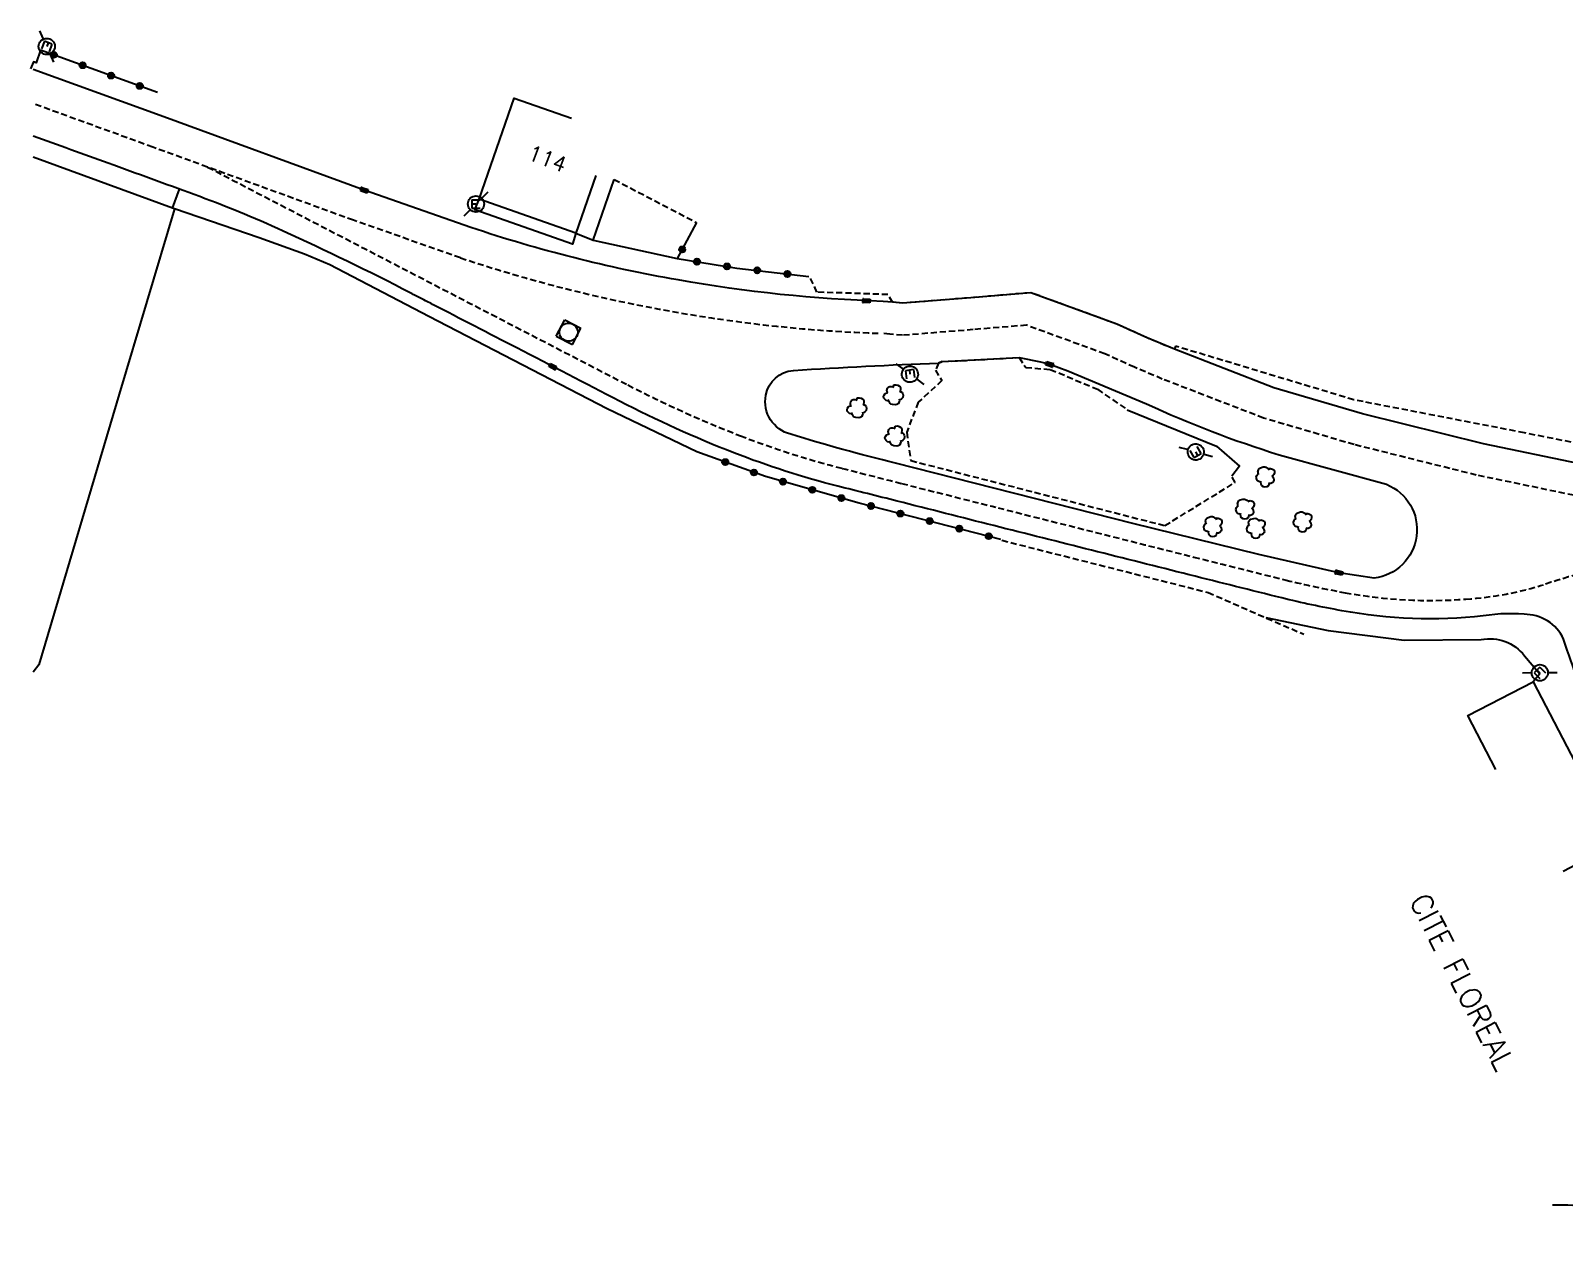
# Model space of a CAD drawing. Header units: millimetres. Extents: x 184000 to 185001, y 129000 to 130000.
# Drawn here: x 183999.8 to 184125.7, y 129453.7 to 129553.6 of the extents above; entities that cross this region are included whole.
import ezdxf
from ezdxf.enums import TextEntityAlignment as Align

# ---------------------------------------------------------------- set-up
doc = ezdxf.new("R2010")
doc.units = ezdxf.units.MM
doc.linetypes.add('DASHED', pattern=[0.75, 0.5, -0.25])
doc.layers.get('0').update_dxf_attribs({"linetype": 'CONTINUOUS'})
for name, color, linetype in [('W0001', 6, 'DASHED'), ('W0008', 7, 'CONTINUOUS'), ('W0100', 7, 'CONTINUOUS'), ('W0112', 1, 'DASHED'), ('W0211', 2, 'CONTINUOUS'), ('W0300', 7, 'CONTINUOUS'), ('W0322', 7, 'CONTINUOUS'), ('W0334', 7, 'CONTINUOUS'), ('W0400', 7, 'CONTINUOUS'), ('W0420', 7, 'CONTINUOUS'), ('W0471', 7, 'CONTINUOUS'), ('W0989', 7, 'CONTINUOUS'), ('W0991', 7, 'CONTINUOUS')]:
    doc.layers.add(name, color=color, linetype=linetype)
doc.styles.get("Standard").update_dxf_attribs({"font": 'romans.shx', "width": 0.85})

# ---------------------------------------------------------------- blocks, each defined once
blk = doc.blocks.new('t322o')
at = {"color": 0, "linetype": 'Continuous'}
for radius in [0.25, 0.15]:
    blk.add_circle((0, 0), radius, dxfattribs=at)
blk = doc.blocks.new('T400')
for p, q in [((-0.15, 0.3), (0.15, 0.3)), ((-0.15, -0.25), (-0.15, 0.3)), ((-0.15, 0.15), (0.15, 0.15)), ((-0.15, 0), (0.15, 0)), ((0.15, 0.3), (0.15, -0.25)), ((-0.15, -0.15), (0.15, -0.15)), ((-0.15, -0.25), (-0.15, -0.3)), ((-0.15, -0.3), (0.15, -0.3)), ((0.15, -0.3), (0.15, -0.25))]:
    blk.add_line(p, q)
blk = doc.blocks.new('T471')
for p, q in [((-0.333334, 0.333334), (-0.333334, -0.333334)), ((-0.333334, 0.333334), (0.333334, 0.333334)), ((-0.333334, 0), (0, 0)), ((0.500001, 0.500001), (1.000002, 1.000002)), ((-0.500001, -0.500001), (-1.000002, -1.000002)), ((-0.333334, -0.333334), (0.333334, -0.333334))]:
    blk.add_line(p, q)
blk.add_ellipse((0, 0), major_axis=(0.471405, 0.471405), ratio=1, start_param=5.4977871438, end_param=11.780972451)
blk = doc.blocks.new('T300')
for p, q in [((-0.8, 0.51), (-0.86, 0.34)), ((-0.86, 0.34), (-0.86, 0.17)), ((-0.86, 0.17), (-0.74, 0.06)), ((-0.69, 0.63), (-0.8, 0.51)), ((-0.8, -0.06), (-0.74, 0.06)), ((-0.74, 0.06), (-0.69, 0.11)), ((-0.57, 0.69), (-0.69, 0.63)), ((-0.46, 0.69), (-0.57, 0.69)), ((-0.29, 0.63), (-0.46, 0.69)), ((-0.29, 0.63), (-0.17, 0.74)), ((-0.23, 0.57), (-0.29, 0.63)), ((-0.17, 0.74), (-0.06, 0.8)), ((-0.06, 0.8), (0.06, 0.8)), ((0.06, 0.8), (0.23, 0.74)), ((0.23, 0.74), (0.34, 0.63)), ((0.34, 0.63), (0.4, 0.51)), ((0.46, 0.46), (0.34, 0.46)), ((0.4, 0.51), (0.4, 0.46)), ((0.57, 0.4), (0.46, 0.46)), ((0.57, 0.4), (0.69, 0.29)), ((0.69, 0.29), (0.74, 0.17)), ((0.74, 0.06), (0.69, -0.17)), ((0.74, 0.17), (0.74, 0.06)), ((-0.8, -0.17), (-0.8, -0.06)), ((-0.8, -0.23), (-0.8, -0.17)), ((-0.74, -0.34), (-0.8, -0.23)), ((-0.69, -0.4), (-0.74, -0.34)), ((-0.51, -0.46), (-0.69, -0.4)), ((-0.4, -0.46), (-0.51, -0.46)), ((-0.4, -0.46), (-0.34, -0.46)), ((-0.34, -0.46), (-0.34, -0.4)), ((-0.34, -0.51), (-0.34, -0.46)), ((-0.29, -0.63), (-0.34, -0.51)), ((-0.17, -0.74), (-0.29, -0.63)), ((-0.06, -0.8), (-0.17, -0.74)), ((0.06, -0.8), (-0.06, -0.8)), ((0.17, -0.74), (0.06, -0.8)), ((0.23, -0.69), (0.17, -0.74)), ((0.29, -0.46), (0.23, -0.46)), ((0.29, -0.63), (0.23, -0.69)), ((0.46, -0.4), (0.29, -0.46)), ((0.34, -0.51), (0.29, -0.63)), ((0.34, -0.51), (0.34, -0.46)), ((0.57, -0.34), (0.46, -0.4)), ((0.63, -0.29), (0.57, -0.34)), ((0.69, -0.17), (0.63, -0.29))]:
    blk.add_line(p, q)
blk = doc.blocks.new('T420')
for p, q in [((0.75, 0.75), (-0.75, 0.75)), ((-0.75, 0.75), (-0.75, -0.75)), ((0.75, 0.75), (0.75, -0.75)), ((0.75, -0.75), (-0.75, -0.75))]:
    blk.add_line(p, q)
blk.add_ellipse((0, 0), major_axis=(-0.53, 0.53), ratio=1, start_param=3.926991, end_param=10.210176)

msp = doc.modelspace()

# ---------------------------------------------------------------- linework, layer by layer
at = {"layer": 'W0001'}
for points in [[(184126.56, 129515.42), (184118.55, 129517.08), (184108.52, 129519.58), (184101.08, 129521.76), (184092.76, 129524.97), (184090.47, 129525.94), (184088.03, 129527.04), (184081.6, 129529.39), (184077.23, 129529.03), (184071.42, 129528.56), (184070.37, 129528.66), (184069.67, 129528.72, -0.036135), (184052.53, 129530.52, -0.037528), (184035.1, 129534.93), (184026.31, 129538.01), (184009.83, 129544.02), (184000, 129547.59)], [(184156.22, 129511.8, 0.075996), (184131.96, 129510.21, 0.022833), (184124.22, 129508.12, -0.060832), (184117.7, 129506.89, -0.064953), (184107.78, 129507.42, -0.017424), (184102.93, 129508.45, -0.000534), (184095.34, 129510.35, -0.000252), (184079.27, 129514.39, -0.000234), (184071.34, 129516.39, -0.000381), (184066.47, 129517.63, -0.030444), (184058.1, 129520.31, -0.026531), (184048.86, 129524.48, -0.000513), (184014.34, 129542.38, -0.000153)]]:
    msp.add_lwpolyline(points, format="xyb", dxfattribs=at)
at = {"layer": 'W0008'}
for points in [[(184127.05, 129518), (184119.13, 129519.65), (184109.21, 129522.12), (184101.93, 129524.26), (184093.75, 129527.41), (184091.52, 129528.35), (184089.03, 129529.48), (184081.96, 129532.06), (184077.02, 129531.65), (184071.43, 129531.2), (184070.6, 129531.28), (184069.82, 129531.35, -0.036282), (184052.99, 129533.11, -0.037501), (184035.95, 129537.42), (184027.19, 129540.49), (184010.73, 129546.5), (184000, 129550.39)], [(184133.79, 129486.26, -0.058093), (184128.23, 129496.26, 0.003013), (184125.88, 129503.12, 0.306889), (184122.97, 129505.6, 0.071539), (184119.12, 129505.51, -0.073191), (184107.51, 129505.94, -0.0174), (184102.57, 129506.99, -0.000534), (184094.97, 129508.89, -0.000252), (184078.91, 129512.93, -0.000234), (184070.98, 129514.94, -0.000381), (184066.1, 129516.17, -0.030444), (184057.56, 129518.91, -0.026531), (184048.17, 129523.15, -0.000125), (184039.73, 129527.52, -0.000153), (184032.82, 129531.1, -0.000019), (184031.87, 129531.59, 0.000021), (184031.02, 129532.03, 0.012893), (184020.53, 129537.13, 0.019039), (184013.22, 129540.13, 0.000862), (184006.18, 129542.69, -0.000459), (184000, 129544.93, -0.000178)], [(184111.17, 129516.32, -0.774113), (184110.15, 129508.61), (184107.26, 129509.06), (184100.7, 129510.55), (184090.34, 129513.11), (184070.85, 129518.06, -0.016131), (184062.24, 129520.44, -0.402695), (184060.2, 129523.64, -0.345012), (184062.45, 129525.68, -0.006933), (184074.37, 129526.28), (184074.68, 129526.4), (184081.01, 129526.73)], [(184091.47, 129522.93, 0.032185), (184102.35, 129518.75), (184111.17, 129516.32)]]:
    msp.add_lwpolyline(points, format="xyb", dxfattribs=at)
msp.add_lwpolyline([(184081.01, 129526.73), (184082.76, 129526.37), (184083.51, 129526.18), (184085.01, 129525.65), (184091.47, 129522.93)], dxfattribs=at)
at = {"layer": 'W0100'}
for points in [[(184046.22, 129541.68), (184044.57, 129536.96), (184036.63, 129539.75), (184039.52, 129548.04), (184044.24, 129546.39)], [(184120.15, 129492.89), (184117.86, 129497.34), (184123.22, 129500.1), (184130.12, 129486.83), (184125.69, 129484.52)]]:
    msp.add_lwpolyline(points, dxfattribs=at)
at = {"layer": 'W0112'}
for points in [[(184047.72, 129541.36), (184054.49, 129537.83)], [(184134.74, 129520.22), (184132.26, 129518.78), (184132.22, 129518.61), (184122.5, 129520.55), (184108.49, 129523.26), (184093.85, 129527.67), (184093.75, 129527.41), (184091.52, 129528.35), (184089.03, 129529.48), (184081.96, 129532.06), (184077.02, 129531.65), (184071.43, 129531.2), (184070.6, 129531.28), (184070.22, 129531.91), (184064.39, 129532.11), (184063.81, 129533.34)], [(184074.68, 129526.4), (184074.37, 129526.28), (184074.12, 129525.69), (184074.66, 129524.84), (184072.71, 129523.06), (184071.76, 129520.6), (184072.1, 129518.27), (184092.97, 129512.93), (184098.75, 129516.48), (184098.47, 129516.98)], [(184074.68, 129526.4), (184081.01, 129526.73), (184081.01, 129526.73), (184081.54, 129525.92), (184083.56, 129525.76), (184087.43, 129524.13), (184089.88, 129522.45)], [(184079.58, 129511.72), (184096.52, 129507.44), (184104.39, 129504)]]:
    msp.add_lwpolyline(points, dxfattribs=at)
at = {"layer": 'W0211'}
msp.add_lwpolyline([(184089.88, 129522.45), (184097.22, 129519.45), (184099.1, 129517.81), (184098.47, 129516.98)], dxfattribs=at)
at = {"layer": 'W0211', "flags": 128}
msp.add_lwpolyline([(184130.51, 129453.72, 0.094001), (184130.21, 129455.52, 0.2486), (184128.14, 129456.88, 0.0453), (184124.81, 129457.11)], format="xyb", dxfattribs=at)
at = {"layer": 'W0322'}
for points in [[(184010.23, 129548.52), (184000.62, 129551.99)], [(184054.49, 129537.83), (184052.91, 129534.86), (184057.8, 129534.09), (184063.72, 129533.39)], [(184079.5, 129511.8), (184067.87, 129514.78), (184060.15, 129516.95), (184054.51, 129519)]]:
    msp.add_lwpolyline(points, dxfattribs=at)
at = {"layer": 'W0334'}
for points in [[(184000.62, 129551.99), (184000.25, 129550.95), (184000.02, 129551.03), (183999.8, 129550.46)], [(184054.51, 129519), (184047.16, 129522.52), (184032.52, 129530.12), (184024.37, 129534.34), (184022.29, 129535.23), (184018.57, 129536.56), (184011.62, 129538.96), (184011.45, 129539.01), (184000, 129543.19)], [(184046.01, 129536.39), (184047.72, 129541.36)], [(184011.45, 129539.01), (184012.02, 129540.57)], [(184011.62, 129538.96), (184007.06, 129523.73), (184000.47, 129501.5), (184000, 129500.89)], [(184044.57, 129536.96), (184044.3, 129536.04), (184036.28, 129538.87), (184036.63, 129539.75)], [(184044.57, 129536.96), (184046.01, 129536.39), (184052.91, 129534.86)]]:
    msp.add_lwpolyline(points, dxfattribs=at)
msp.add_lwpolyline([(184101.26, 129505.37), (184106.39, 129504.3), (184112.62, 129503.51), (184118.96, 129503.56, -0.290251), (184122.5, 129502.24), (184123.76, 129500.76), (184123.22, 129500.1)], format="xyb", dxfattribs=at)

# ---------------------------------------------------------------- block references
at = {"layer": 'W0300'}
for p, rotation in [((184070.67, 129523.58), 278.141119052472), ((184067.66, 129522.51), 278.141119052472), ((184070.78, 129520.19), 278.141119052472), ((184101.24, 129517.06), 119.479670851536), ((184099.57, 129514.42), 119.479670851536), ((184096.93, 129512.98), 119.479670851536), ((184100.46, 129512.84), 119.479670851536), ((184104.3, 129513.37), 119.479670851536)]:
    msp.add_blockref('T300', p, dxfattribs=dict(at, rotation=rotation))
at = {"layer": 'W0322'}
for p, rotation in [((184001.7, 129551.6), 160.1334251138097), ((184004.06, 129550.75), 160.1334251138097), ((184006.41, 129549.9), 160.1334251138097), ((184008.76, 129549.05), 160.1334251138097), ((184053.32, 129535.62), 242.0957417112122), ((184054.53, 129534.61), 351.1248545655811), ((184057, 129534.22), 351.1248545655811), ((184059.48, 129533.9), 353.2323703009949), ((184061.96, 129533.6), 353.2323703009949), ((184056.86, 129518.15), 159.9939254196018), ((184059.21, 129517.29), 159.9939254196018), ((184061.59, 129516.54), 164.3260943547005), ((184064, 129515.87), 164.3260943547005), ((184066.4, 129515.19), 164.3260943547005), ((184068.82, 129514.54), 165.6335398044592), ((184071.24, 129513.92), 165.6335398044592), ((184073.66, 129513.3), 165.6335398044592), ((184076.08, 129512.68), 165.6335398044592), ((184078.5, 129512.06), 165.6335398044592)]:
    msp.add_blockref('t322o', p, dxfattribs=dict(at, rotation=rotation))
at = {"layer": 'W0400'}
for p, rotation in [((184027.19, 129540.49), 249.944314806472), ((184068.45, 129531.39), 265.977049864628), ((184042.7, 129525.98), 62.41699988207996), ((184083.51, 129526.18), 70.55417463351598), ((184107.26, 129509.06), 257.2103565182099)]:
    msp.add_blockref('T400', p, dxfattribs=dict(at, rotation=rotation))
at = {"layer": 'W0420', "rotation": 152.745421232271}
msp.add_blockref('T420', (184043.99, 129528.82), dxfattribs=at)
at = {"layer": 'W0471'}
for p, rotation in [((184001.12, 129552.29), 248.558114360814), ((184072.03, 129525.37), 278.141119052472), ((184095.51, 129518.98), 119.479670851536), ((184123.77, 129500.84), 315.859936321246)]:
    msp.add_blockref('T471', p, dxfattribs=dict(at, rotation=rotation))
msp.add_blockref('T471', (184036.38, 129539.35), dxfattribs=at)

# ---------------------------------------------------------------- texts
at = {"layer": 'W0989'}
msp.add_text('CITE FLOREAL', height=1.75, rotation=297.0753, dxfattribs=at).set_placement((184117.41, 129475.44), align=Align.MIDDLE)
at = {"layer": 'W0991'}
msp.add_text('114', height=1.25, rotation=339.0786, dxfattribs=at).set_placement((184042.25, 129543.07), align=Align.MIDDLE)

doc.saveas('drawing.dxf')
